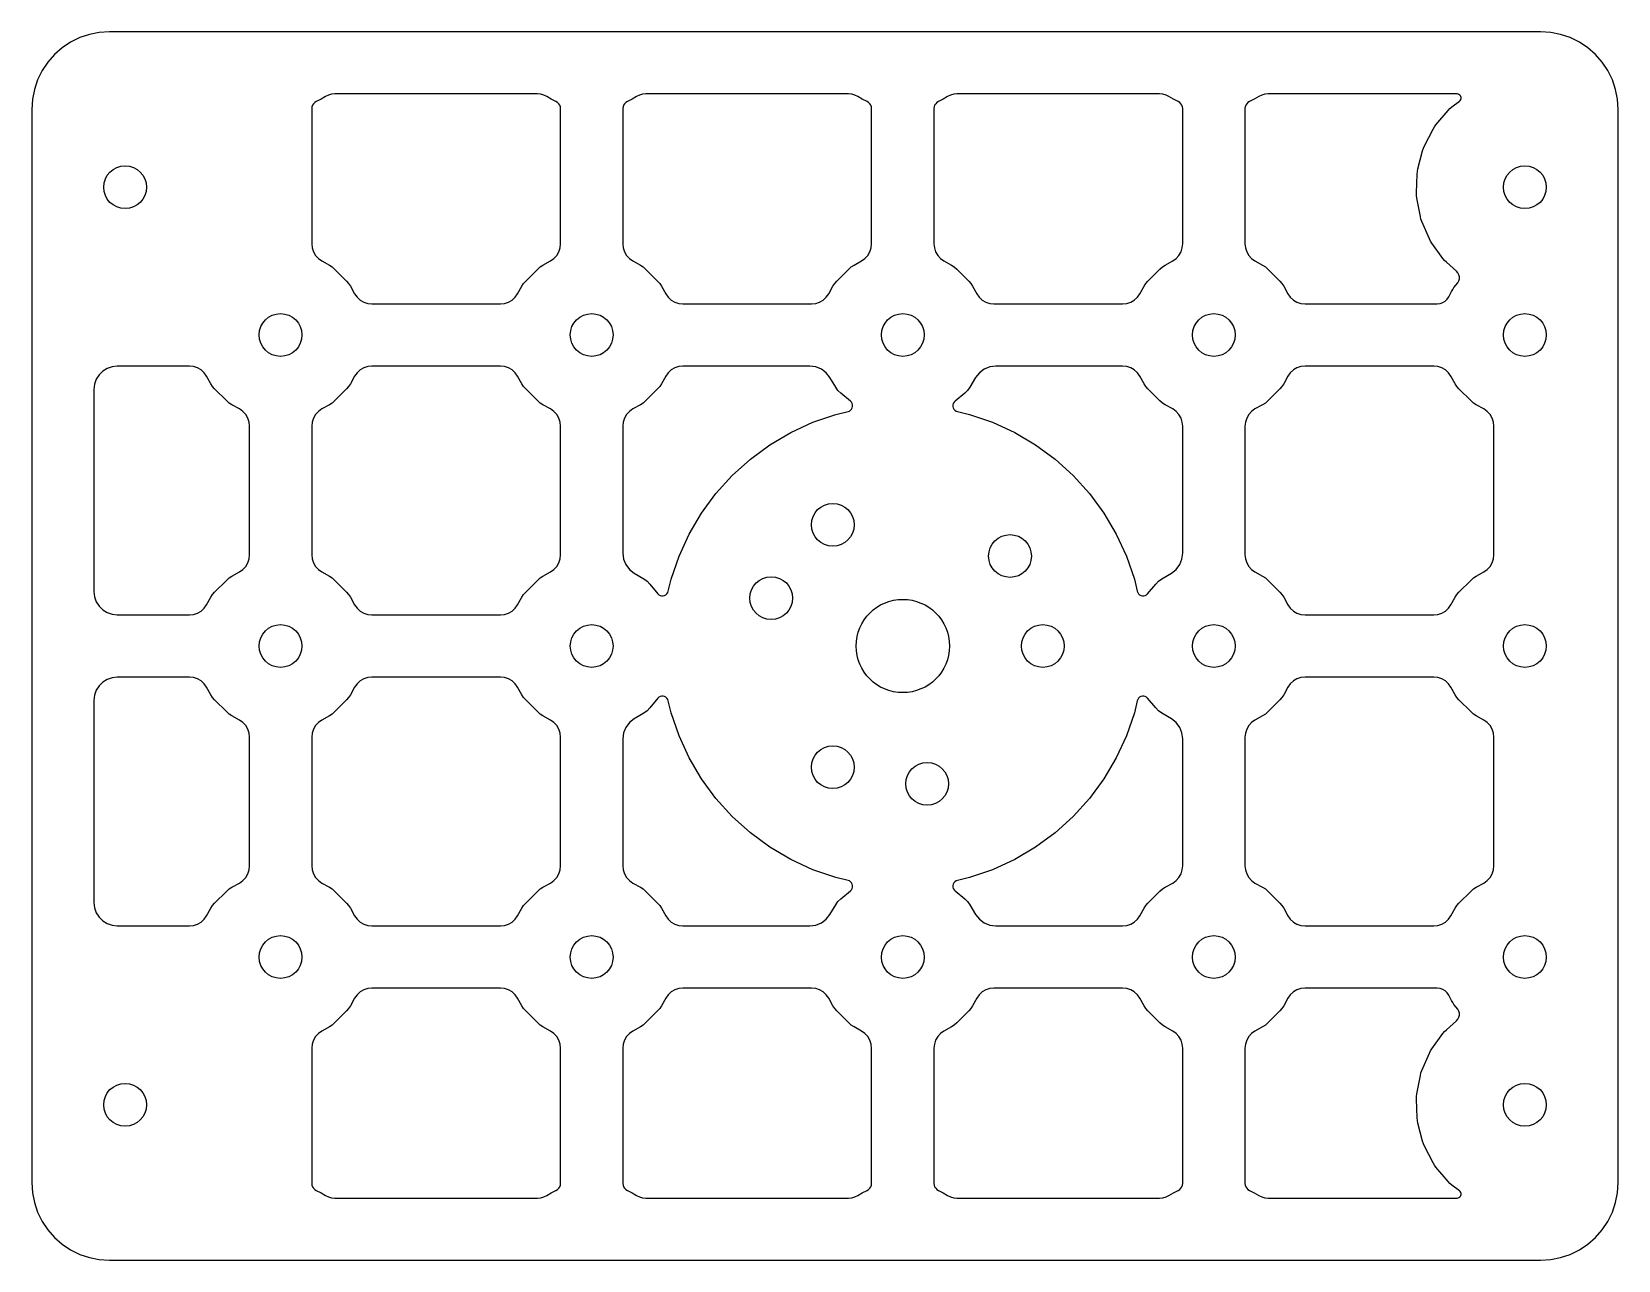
# Model space of a CAD drawing. Header units: millimetres. Extents: x 0 to 204, y 0 to 158.
import ezdxf

# ---------------------------------------------------------------- set-up
doc = ezdxf.new("R2010")
doc.units = ezdxf.units.MM
doc.layers.add('CUT', color=7, linetype='Continuous')

msp = doc.modelspace()

# ---------------------------------------------------------------- linework, layer by layer
at = {"layer": 'CUT'}
for points in [[(0, 10), (0.09, 8.69), (0.34, 7.41), (0.76, 6.17), (1.34, 5), (2.07, 3.91), (2.93, 2.93), (3.91, 2.07), (5, 1.34), (6.17, 0.76), (7.41, 0.34), (8.69, 0.09), (10, 0), (194, 0), (195.31, 0.09), (196.59, 0.34), (197.83, 0.76), (199, 1.34), (200.09, 2.07), (201.07, 2.93), (201.93, 3.91), (202.66, 5), (203.24, 6.17), (203.66, 7.41), (203.91, 8.69), (204, 10), (204, 148), (203.91, 149.31), (203.66, 150.59), (203.24, 151.83), (202.66, 153), (201.93, 154.09), (201.07, 155.07), (200.09, 155.93), (199, 156.66), (197.83, 157.24), (196.59, 157.66), (195.31, 157.91), (194, 158), (10, 158), (8.69, 157.91), (7.41, 157.66), (6.17, 157.24), (5, 156.66), (3.91, 155.93), (2.93, 155.07), (2.07, 154.09), (1.34, 153), (0.76, 151.83), (0.34, 150.59), (0.09, 149.31), (0, 148)], [(36.59, 149.02), (36.39, 148.9), (36.23, 148.74), (36.1, 148.55), (36.03, 148.33), (36, 148.11), (36, 130.73), (36.06, 130.2), (36.22, 129.69), (36.49, 129.23), (36.86, 128.83), (37.29, 128.52), (38.27, 127.98), (38.62, 127.75), (38.93, 127.48), (40.48, 125.93), (40.75, 125.62), (40.98, 125.27), (41.52, 124.29), (41.83, 123.86), (42.23, 123.49), (42.69, 123.22), (43.2, 123.06), (43.73, 123), (60.27, 123), (60.8, 123.06), (61.31, 123.22), (61.77, 123.49), (62.17, 123.86), (62.48, 124.29), (63.02, 125.27), (63.25, 125.62), (63.52, 125.93), (65.07, 127.48), (65.38, 127.75), (65.73, 127.98), (66.71, 128.52), (67.14, 128.83), (67.51, 129.23), (67.78, 129.69), (67.94, 130.2), (68, 130.73), (68, 148.11), (67.97, 148.33), (67.9, 148.55), (67.77, 148.74), (67.61, 148.9), (67.41, 149.02), (66.8, 149.31), (66.23, 149.66), (65.85, 149.85), (65.45, 149.96), (65.03, 150), (38.97, 150), (38.55, 149.96), (38.15, 149.85), (37.77, 149.66), (37.2, 149.31)], [(76.59, 149.02), (76.39, 148.9), (76.23, 148.74), (76.1, 148.55), (76.03, 148.33), (76, 148.11), (76, 130.73), (76.06, 130.2), (76.22, 129.69), (76.49, 129.23), (76.86, 128.83), (77.29, 128.52), (78.27, 127.98), (78.62, 127.75), (78.93, 127.48), (80.48, 125.93), (80.75, 125.62), (80.98, 125.27), (81.52, 124.29), (81.83, 123.86), (82.23, 123.49), (82.69, 123.22), (83.2, 123.06), (83.73, 123), (100.27, 123), (100.8, 123.06), (101.31, 123.22), (101.77, 123.49), (102.17, 123.86), (102.48, 124.29), (103.02, 125.27), (103.25, 125.62), (103.52, 125.93), (105.07, 127.48), (105.38, 127.75), (105.73, 127.98), (106.71, 128.52), (107.14, 128.83), (107.51, 129.23), (107.78, 129.69), (107.94, 130.2), (108, 130.73), (108, 148.11), (107.97, 148.33), (107.9, 148.55), (107.77, 148.74), (107.61, 148.9), (107.41, 149.02), (106.8, 149.31), (106.23, 149.66), (105.85, 149.85), (105.45, 149.96), (105.03, 150), (78.97, 150), (78.55, 149.96), (78.15, 149.85), (77.77, 149.66), (77.2, 149.31)], [(116.59, 149.02), (116.39, 148.9), (116.23, 148.74), (116.1, 148.55), (116.03, 148.33), (116, 148.11), (116, 130.73), (116.06, 130.2), (116.22, 129.69), (116.49, 129.23), (116.86, 128.83), (117.29, 128.52), (118.27, 127.98), (118.62, 127.75), (118.93, 127.48), (120.48, 125.93), (120.75, 125.62), (120.98, 125.27), (121.52, 124.29), (121.83, 123.86), (122.23, 123.49), (122.69, 123.22), (123.2, 123.06), (123.73, 123), (140.27, 123), (140.8, 123.06), (141.31, 123.22), (141.77, 123.49), (142.17, 123.86), (142.48, 124.29), (143.02, 125.27), (143.25, 125.62), (143.52, 125.93), (145.07, 127.48), (145.38, 127.75), (145.73, 127.98), (146.71, 128.52), (147.14, 128.83), (147.51, 129.23), (147.78, 129.69), (147.94, 130.2), (148, 130.73), (148, 148.11), (147.97, 148.33), (147.9, 148.55), (147.77, 148.74), (147.61, 148.9), (147.41, 149.02), (146.8, 149.31), (146.23, 149.66), (145.85, 149.85), (145.45, 149.96), (145.03, 150), (118.97, 150), (118.55, 149.96), (118.15, 149.85), (117.77, 149.66), (117.2, 149.31)], [(156.59, 149.02), (156.39, 148.9), (156.23, 148.74), (156.1, 148.55), (156.03, 148.33), (156, 148.11), (156, 130.73), (156.06, 130.2), (156.22, 129.69), (156.49, 129.23), (156.86, 128.83), (157.29, 128.52), (158.27, 127.98), (158.62, 127.75), (158.93, 127.48), (160.48, 125.93), (160.75, 125.62), (160.98, 125.27), (161.52, 124.29), (161.83, 123.86), (162.23, 123.49), (162.69, 123.22), (163.2, 123.06), (163.73, 123), (180.73, 123), (181.09, 123.04), (181.44, 123.16), (181.75, 123.35), (182.01, 123.61), (182.22, 123.92), (182.57, 124.61), (182.71, 124.86), (182.87, 125.1), (183.35, 125.71), (183.49, 125.95), (183.57, 126.21), (183.57, 126.49), (183.51, 126.75), (183.39, 127), (183.21, 127.2), (181.91, 128.35), (181.67, 128.58), (181.46, 128.83), (180.03, 130.79), (179.85, 131.07), (179.71, 131.37), (178.75, 133.59), (178.63, 133.91), (178.55, 134.23), (178.1, 136.61), (178.06, 136.94), (178.05, 137.27), (178.14, 139.69), (178.17, 140.02), (178.23, 140.35), (178.84, 142.69), (178.95, 143.01), (179.08, 143.31), (180.19, 145.46), (180.36, 145.75), (180.56, 146.01), (182.12, 147.87), (182.35, 148.11), (182.6, 148.33), (183.59, 149.08), (183.68, 149.17), (183.74, 149.28), (183.78, 149.4), (183.78, 149.53), (183.76, 149.65), (183.7, 149.77), (183.62, 149.86), (183.52, 149.94), (183.4, 149.98), (183.27, 150), (158.97, 150), (158.55, 149.96), (158.15, 149.85), (157.77, 149.66), (157.2, 149.31)], [(11, 115), (10.33, 114.92), (9.7, 114.7), (9.13, 114.35), (8.65, 113.87), (8.3, 113.3), (8.08, 112.67), (8, 112), (8, 86), (8.08, 85.33), (8.3, 84.7), (8.65, 84.13), (9.13, 83.65), (9.7, 83.3), (10.33, 83.08), (11, 83), (20.27, 83), (20.8, 83.06), (21.31, 83.22), (21.77, 83.49), (22.17, 83.86), (22.48, 84.29), (23.02, 85.27), (23.25, 85.62), (23.52, 85.93), (25.07, 87.48), (25.38, 87.75), (25.73, 87.98), (26.71, 88.52), (27.14, 88.83), (27.51, 89.23), (27.78, 89.69), (27.94, 90.2), (28, 90.73), (28, 107.27), (27.94, 107.8), (27.78, 108.31), (27.51, 108.77), (27.14, 109.17), (26.71, 109.48), (25.73, 110.02), (25.38, 110.25), (25.07, 110.52), (23.52, 112.07), (23.25, 112.38), (23.02, 112.73), (22.48, 113.71), (22.17, 114.14), (21.77, 114.51), (21.31, 114.78), (20.8, 114.94), (20.27, 115)], [(37.29, 109.48), (36.86, 109.17), (36.49, 108.77), (36.22, 108.31), (36.06, 107.8), (36, 107.27), (36, 90.73), (36.06, 90.2), (36.22, 89.69), (36.49, 89.23), (36.86, 88.83), (37.29, 88.52), (38.27, 87.98), (38.62, 87.75), (38.93, 87.48), (40.48, 85.93), (40.75, 85.62), (40.98, 85.27), (41.52, 84.29), (41.83, 83.86), (42.23, 83.49), (42.69, 83.22), (43.2, 83.06), (43.73, 83), (60.27, 83), (60.8, 83.06), (61.31, 83.22), (61.77, 83.49), (62.17, 83.86), (62.48, 84.29), (63.02, 85.27), (63.25, 85.62), (63.52, 85.93), (65.07, 87.48), (65.38, 87.75), (65.73, 87.98), (66.71, 88.52), (67.14, 88.83), (67.51, 89.23), (67.78, 89.69), (67.94, 90.2), (68, 90.73), (68, 107.27), (67.94, 107.8), (67.78, 108.31), (67.51, 108.77), (67.14, 109.17), (66.71, 109.48), (65.73, 110.02), (65.38, 110.25), (65.07, 110.52), (63.52, 112.07), (63.25, 112.38), (63.02, 112.73), (62.48, 113.71), (62.17, 114.14), (61.77, 114.51), (61.31, 114.78), (60.8, 114.94), (60.27, 115), (43.73, 115), (43.2, 114.94), (42.69, 114.78), (42.23, 114.51), (41.83, 114.14), (41.52, 113.71), (40.98, 112.73), (40.75, 112.38), (40.48, 112.07), (38.93, 110.52), (38.62, 110.25), (38.27, 110.02)], [(77.29, 109.48), (76.86, 109.17), (76.49, 108.77), (76.22, 108.31), (76.06, 107.8), (76, 107.27), (76, 90.95), (76.1, 90.18), (76.39, 89.47), (76.85, 88.85), (77.46, 88.37), (78.71, 87.62), (79.12, 87.33), (79.47, 86.97), (80.52, 85.72), (80.65, 85.59), (80.82, 85.5), (81, 85.45), (81.19, 85.45), (81.37, 85.49), (81.54, 85.58), (81.68, 85.71), (81.78, 85.86), (81.85, 86.04), (82.21, 87.59), (83.23, 90.55), (84.54, 93.39), (86.13, 96.08), (87.98, 98.6), (90.08, 100.92), (92.4, 103.02), (94.92, 104.87), (97.61, 106.46), (100.45, 107.77), (103.41, 108.79), (104.96, 109.15), (105.14, 109.22), (105.29, 109.32), (105.42, 109.46), (105.51, 109.63), (105.55, 109.81), (105.55, 110), (105.5, 110.18), (105.41, 110.35), (105.28, 110.48), (104.03, 111.53), (103.67, 111.88), (103.38, 112.29), (102.63, 113.54), (102.15, 114.15), (101.53, 114.61), (100.82, 114.9), (100.05, 115), (83.73, 115), (83.2, 114.94), (82.69, 114.78), (82.23, 114.51), (81.83, 114.14), (81.52, 113.71), (80.98, 112.73), (80.75, 112.38), (80.48, 112.07), (78.93, 110.52), (78.62, 110.25), (78.27, 110.02)], [(123.95, 115), (123.18, 114.9), (122.47, 114.61), (121.85, 114.15), (121.37, 113.54), (120.62, 112.29), (120.33, 111.88), (119.97, 111.53), (118.72, 110.48), (118.59, 110.35), (118.5, 110.18), (118.45, 110), (118.45, 109.81), (118.49, 109.63), (118.58, 109.46), (118.71, 109.32), (118.86, 109.22), (119.04, 109.15), (120.59, 108.79), (123.55, 107.77), (126.39, 106.46), (129.08, 104.87), (131.6, 103.02), (133.92, 100.92), (136.02, 98.6), (137.87, 96.08), (139.46, 93.39), (140.77, 90.55), (141.79, 87.59), (142.15, 86.04), (142.22, 85.86), (142.32, 85.71), (142.46, 85.58), (142.63, 85.49), (142.81, 85.45), (143, 85.45), (143.18, 85.5), (143.35, 85.59), (143.48, 85.72), (144.53, 86.97), (144.88, 87.33), (145.29, 87.62), (146.54, 88.37), (147.15, 88.85), (147.61, 89.47), (147.9, 90.18), (148, 90.95), (148, 107.27), (147.94, 107.8), (147.78, 108.31), (147.51, 108.77), (147.14, 109.17), (146.71, 109.48), (145.73, 110.02), (145.38, 110.25), (145.07, 110.52), (143.52, 112.07), (143.25, 112.38), (143.02, 112.73), (142.48, 113.71), (142.17, 114.14), (141.77, 114.51), (141.31, 114.78), (140.8, 114.94), (140.27, 115)], [(157.29, 109.48), (156.86, 109.17), (156.49, 108.77), (156.22, 108.31), (156.06, 107.8), (156, 107.27), (156, 90.73), (156.06, 90.2), (156.22, 89.69), (156.49, 89.23), (156.86, 88.83), (157.29, 88.52), (158.27, 87.98), (158.62, 87.75), (158.93, 87.48), (160.48, 85.93), (160.75, 85.62), (160.98, 85.27), (161.52, 84.29), (161.83, 83.86), (162.23, 83.49), (162.69, 83.22), (163.2, 83.06), (163.73, 83), (180.27, 83), (180.8, 83.06), (181.31, 83.22), (181.77, 83.49), (182.17, 83.86), (182.48, 84.29), (183.02, 85.27), (183.25, 85.62), (183.52, 85.93), (185.07, 87.48), (185.38, 87.75), (185.73, 87.98), (186.71, 88.52), (187.14, 88.83), (187.51, 89.23), (187.78, 89.69), (187.94, 90.2), (188, 90.73), (188, 107.27), (187.94, 107.8), (187.78, 108.31), (187.51, 108.77), (187.14, 109.17), (186.71, 109.48), (185.73, 110.02), (185.38, 110.25), (185.07, 110.52), (183.52, 112.07), (183.25, 112.38), (183.02, 112.73), (182.48, 113.71), (182.17, 114.14), (181.77, 114.51), (181.31, 114.78), (180.8, 114.94), (180.27, 115), (163.73, 115), (163.2, 114.94), (162.69, 114.78), (162.23, 114.51), (161.83, 114.14), (161.52, 113.71), (160.98, 112.73), (160.75, 112.38), (160.48, 112.07), (158.93, 110.52), (158.62, 110.25), (158.27, 110.02)], [(11, 75), (10.33, 74.92), (9.7, 74.7), (9.13, 74.35), (8.65, 73.87), (8.3, 73.3), (8.08, 72.67), (8, 72), (8, 46), (8.08, 45.33), (8.3, 44.7), (8.65, 44.13), (9.13, 43.65), (9.7, 43.3), (10.33, 43.08), (11, 43), (20.27, 43), (20.8, 43.06), (21.31, 43.22), (21.77, 43.49), (22.17, 43.86), (22.48, 44.29), (23.02, 45.27), (23.25, 45.62), (23.52, 45.93), (25.07, 47.48), (25.38, 47.75), (25.73, 47.98), (26.71, 48.52), (27.14, 48.83), (27.51, 49.23), (27.78, 49.69), (27.94, 50.2), (28, 50.73), (28, 67.27), (27.94, 67.8), (27.78, 68.31), (27.51, 68.77), (27.14, 69.17), (26.71, 69.48), (25.73, 70.02), (25.38, 70.25), (25.07, 70.52), (23.52, 72.07), (23.25, 72.38), (23.02, 72.73), (22.48, 73.71), (22.17, 74.14), (21.77, 74.51), (21.31, 74.78), (20.8, 74.94), (20.27, 75)], [(37.29, 69.48), (36.86, 69.17), (36.49, 68.77), (36.22, 68.31), (36.06, 67.8), (36, 67.27), (36, 50.73), (36.06, 50.2), (36.22, 49.69), (36.49, 49.23), (36.86, 48.83), (37.29, 48.52), (38.27, 47.98), (38.62, 47.75), (38.93, 47.48), (40.48, 45.93), (40.75, 45.62), (40.98, 45.27), (41.52, 44.29), (41.83, 43.86), (42.23, 43.49), (42.69, 43.22), (43.2, 43.06), (43.73, 43), (60.27, 43), (60.8, 43.06), (61.31, 43.22), (61.77, 43.49), (62.17, 43.86), (62.48, 44.29), (63.02, 45.27), (63.25, 45.62), (63.52, 45.93), (65.07, 47.48), (65.38, 47.75), (65.73, 47.98), (66.71, 48.52), (67.14, 48.83), (67.51, 49.23), (67.78, 49.69), (67.94, 50.2), (68, 50.73), (68, 67.27), (67.94, 67.8), (67.78, 68.31), (67.51, 68.77), (67.14, 69.17), (66.71, 69.48), (65.73, 70.02), (65.38, 70.25), (65.07, 70.52), (63.52, 72.07), (63.25, 72.38), (63.02, 72.73), (62.48, 73.71), (62.17, 74.14), (61.77, 74.51), (61.31, 74.78), (60.8, 74.94), (60.27, 75), (43.73, 75), (43.2, 74.94), (42.69, 74.78), (42.23, 74.51), (41.83, 74.14), (41.52, 73.71), (40.98, 72.73), (40.75, 72.38), (40.48, 72.07), (38.93, 70.52), (38.62, 70.25), (38.27, 70.02)], [(157.29, 69.48), (156.86, 69.17), (156.49, 68.77), (156.22, 68.31), (156.06, 67.8), (156, 67.27), (156, 50.73), (156.06, 50.2), (156.22, 49.69), (156.49, 49.23), (156.86, 48.83), (157.29, 48.52), (158.27, 47.98), (158.62, 47.75), (158.93, 47.48), (160.48, 45.93), (160.75, 45.62), (160.98, 45.27), (161.52, 44.29), (161.83, 43.86), (162.23, 43.49), (162.69, 43.22), (163.2, 43.06), (163.73, 43), (180.27, 43), (180.8, 43.06), (181.31, 43.22), (181.77, 43.49), (182.17, 43.86), (182.48, 44.29), (183.02, 45.27), (183.25, 45.62), (183.52, 45.93), (185.07, 47.48), (185.38, 47.75), (185.73, 47.98), (186.71, 48.52), (187.14, 48.83), (187.51, 49.23), (187.78, 49.69), (187.94, 50.2), (188, 50.73), (188, 67.27), (187.94, 67.8), (187.78, 68.31), (187.51, 68.77), (187.14, 69.17), (186.71, 69.48), (185.73, 70.02), (185.38, 70.25), (185.07, 70.52), (183.52, 72.07), (183.25, 72.38), (183.02, 72.73), (182.48, 73.71), (182.17, 74.14), (181.77, 74.51), (181.31, 74.78), (180.8, 74.94), (180.27, 75), (163.73, 75), (163.2, 74.94), (162.69, 74.78), (162.23, 74.51), (161.83, 74.14), (161.52, 73.71), (160.98, 72.73), (160.75, 72.38), (160.48, 72.07), (158.93, 70.52), (158.62, 70.25), (158.27, 70.02)], [(77.46, 69.63), (76.85, 69.15), (76.39, 68.53), (76.1, 67.82), (76, 67.05), (76, 50.73), (76.06, 50.2), (76.22, 49.69), (76.49, 49.23), (76.86, 48.83), (77.29, 48.52), (78.27, 47.98), (78.62, 47.75), (78.93, 47.48), (80.48, 45.93), (80.75, 45.62), (80.98, 45.27), (81.52, 44.29), (81.83, 43.86), (82.23, 43.49), (82.69, 43.22), (83.2, 43.06), (83.73, 43), (100.05, 43), (100.82, 43.1), (101.53, 43.39), (102.15, 43.85), (102.63, 44.46), (103.38, 45.71), (103.67, 46.12), (104.03, 46.47), (105.28, 47.52), (105.41, 47.65), (105.5, 47.82), (105.55, 48), (105.55, 48.19), (105.51, 48.37), (105.42, 48.54), (105.29, 48.68), (105.14, 48.78), (104.96, 48.85), (103.41, 49.21), (100.45, 50.23), (97.61, 51.54), (94.92, 53.13), (92.4, 54.98), (90.08, 57.08), (87.98, 59.4), (86.13, 61.92), (84.54, 64.61), (83.23, 67.45), (82.21, 70.41), (81.85, 71.96), (81.78, 72.14), (81.68, 72.29), (81.54, 72.42), (81.37, 72.51), (81.19, 72.55), (81, 72.55), (80.82, 72.5), (80.65, 72.41), (80.52, 72.28), (79.47, 71.03), (79.12, 70.67), (78.71, 70.38)], [(119.04, 48.85), (118.86, 48.78), (118.71, 48.68), (118.58, 48.54), (118.49, 48.37), (118.45, 48.19), (118.45, 48), (118.5, 47.82), (118.59, 47.65), (118.72, 47.52), (119.97, 46.47), (120.33, 46.12), (120.62, 45.71), (121.37, 44.46), (121.85, 43.85), (122.47, 43.39), (123.18, 43.1), (123.95, 43), (140.27, 43), (140.8, 43.06), (141.31, 43.22), (141.77, 43.49), (142.17, 43.86), (142.48, 44.29), (143.02, 45.27), (143.25, 45.62), (143.52, 45.93), (145.07, 47.48), (145.38, 47.75), (145.73, 47.98), (146.71, 48.52), (147.14, 48.83), (147.51, 49.23), (147.78, 49.69), (147.94, 50.2), (148, 50.73), (148, 67.05), (147.9, 67.82), (147.61, 68.53), (147.15, 69.15), (146.54, 69.63), (145.29, 70.38), (144.88, 70.67), (144.53, 71.03), (143.48, 72.28), (143.35, 72.41), (143.18, 72.5), (143, 72.55), (142.81, 72.55), (142.63, 72.51), (142.46, 72.42), (142.32, 72.29), (142.22, 72.14), (142.15, 71.96), (141.79, 70.41), (140.77, 67.45), (139.46, 64.61), (137.87, 61.92), (136.02, 59.4), (133.92, 57.08), (131.6, 54.98), (129.08, 53.13), (126.39, 51.54), (123.55, 50.23), (120.59, 49.21)], [(43.73, 35), (43.2, 34.94), (42.69, 34.78), (42.23, 34.51), (41.83, 34.14), (41.52, 33.71), (40.98, 32.73), (40.75, 32.38), (40.48, 32.07), (38.93, 30.52), (38.62, 30.25), (38.27, 30.02), (37.29, 29.48), (36.86, 29.17), (36.49, 28.77), (36.22, 28.31), (36.06, 27.8), (36, 27.27), (36, 9.89), (36.03, 9.67), (36.1, 9.45), (36.23, 9.26), (36.39, 9.1), (36.59, 8.98), (37.2, 8.69), (37.77, 8.34), (38.15, 8.15), (38.55, 8.04), (38.97, 8), (65.03, 8), (65.45, 8.04), (65.85, 8.15), (66.23, 8.34), (66.8, 8.69), (67.41, 8.98), (67.61, 9.1), (67.77, 9.26), (67.9, 9.45), (67.97, 9.67), (68, 9.89), (68, 27.27), (67.94, 27.8), (67.78, 28.31), (67.51, 28.77), (67.14, 29.17), (66.71, 29.48), (65.73, 30.02), (65.38, 30.25), (65.07, 30.52), (63.52, 32.07), (63.25, 32.38), (63.02, 32.73), (62.48, 33.71), (62.17, 34.14), (61.77, 34.51), (61.31, 34.78), (60.8, 34.94), (60.27, 35)], [(83.73, 35), (83.2, 34.94), (82.69, 34.78), (82.23, 34.51), (81.83, 34.14), (81.52, 33.71), (80.98, 32.73), (80.75, 32.38), (80.48, 32.07), (78.93, 30.52), (78.62, 30.25), (78.27, 30.02), (77.29, 29.48), (76.86, 29.17), (76.49, 28.77), (76.22, 28.31), (76.06, 27.8), (76, 27.27), (76, 9.89), (76.03, 9.67), (76.1, 9.45), (76.23, 9.26), (76.39, 9.1), (76.59, 8.98), (77.2, 8.69), (77.77, 8.34), (78.15, 8.15), (78.55, 8.04), (78.97, 8), (105.03, 8), (105.45, 8.04), (105.85, 8.15), (106.23, 8.34), (106.8, 8.69), (107.41, 8.98), (107.61, 9.1), (107.77, 9.26), (107.9, 9.45), (107.97, 9.67), (108, 9.89), (108, 27.27), (107.94, 27.8), (107.78, 28.31), (107.51, 28.77), (107.14, 29.17), (106.71, 29.48), (105.73, 30.02), (105.38, 30.25), (105.07, 30.52), (103.52, 32.07), (103.25, 32.38), (103.02, 32.73), (102.48, 33.71), (102.17, 34.14), (101.77, 34.51), (101.31, 34.78), (100.8, 34.94), (100.27, 35)], [(123.73, 35), (123.2, 34.94), (122.69, 34.78), (122.23, 34.51), (121.83, 34.14), (121.52, 33.71), (120.98, 32.73), (120.75, 32.38), (120.48, 32.07), (118.93, 30.52), (118.62, 30.25), (118.27, 30.02), (117.29, 29.48), (116.86, 29.17), (116.49, 28.77), (116.22, 28.31), (116.06, 27.8), (116, 27.27), (116, 9.89), (116.03, 9.67), (116.1, 9.45), (116.23, 9.26), (116.39, 9.1), (116.59, 8.98), (117.2, 8.69), (117.77, 8.34), (118.15, 8.15), (118.55, 8.04), (118.97, 8), (145.03, 8), (145.45, 8.04), (145.85, 8.15), (146.23, 8.34), (146.8, 8.69), (147.41, 8.98), (147.61, 9.1), (147.77, 9.26), (147.9, 9.45), (147.97, 9.67), (148, 9.89), (148, 27.27), (147.94, 27.8), (147.78, 28.31), (147.51, 28.77), (147.14, 29.17), (146.71, 29.48), (145.73, 30.02), (145.38, 30.25), (145.07, 30.52), (143.52, 32.07), (143.25, 32.38), (143.02, 32.73), (142.48, 33.71), (142.17, 34.14), (141.77, 34.51), (141.31, 34.78), (140.8, 34.94), (140.27, 35)], [(163.73, 35), (163.2, 34.94), (162.69, 34.78), (162.23, 34.51), (161.83, 34.14), (161.52, 33.71), (160.98, 32.73), (160.75, 32.38), (160.48, 32.07), (158.93, 30.52), (158.62, 30.25), (158.27, 30.02), (157.29, 29.48), (156.86, 29.17), (156.49, 28.77), (156.22, 28.31), (156.06, 27.8), (156, 27.27), (156, 9.89), (156.03, 9.67), (156.1, 9.45), (156.23, 9.26), (156.39, 9.1), (156.59, 8.98), (157.2, 8.69), (157.77, 8.34), (158.15, 8.15), (158.55, 8.04), (158.97, 8), (183.27, 8), (183.4, 8.02), (183.52, 8.06), (183.62, 8.14), (183.7, 8.23), (183.76, 8.35), (183.78, 8.47), (183.78, 8.6), (183.74, 8.72), (183.68, 8.83), (183.59, 8.92), (182.6, 9.67), (182.35, 9.89), (182.12, 10.13), (180.56, 11.99), (180.36, 12.25), (180.19, 12.54), (179.08, 14.69), (178.95, 14.99), (178.84, 15.31), (178.23, 17.65), (178.17, 17.98), (178.14, 18.31), (178.05, 20.73), (178.06, 21.06), (178.1, 21.39), (178.55, 23.77), (178.63, 24.09), (178.75, 24.41), (179.71, 26.63), (179.85, 26.93), (180.03, 27.21), (181.46, 29.17), (181.67, 29.42), (181.91, 29.65), (183.21, 30.8), (183.39, 31), (183.51, 31.25), (183.57, 31.51), (183.57, 31.79), (183.49, 32.05), (183.35, 32.29), (182.87, 32.9), (182.71, 33.14), (182.57, 33.39), (182.22, 34.08), (182.01, 34.39), (181.75, 34.65), (181.44, 34.84), (181.09, 34.96), (180.73, 35)]]:
    msp.add_lwpolyline(points, close=True, dxfattribs=at)
for centre, radius in [((12, 138), 2.75), ((192, 138), 2.75), ((32, 119), 2.75), ((72, 119), 2.75), ((112, 119), 2.75), ((152, 119), 2.75), ((192, 119), 2.75), ((103, 94.59), 2.75), ((125.79, 90.57), 2.75), ((95.09, 85.16), 2.75), ((112, 79), 6), ((32, 79), 2.75), ((72, 79), 2.75), ((130, 79), 2.75), ((152, 79), 2.75), ((192, 79), 2.75), ((103, 63.41), 2.75), ((115.13, 61.27), 2.75), ((32, 39), 2.75), ((72, 39), 2.75), ((112, 39), 2.75), ((152, 39), 2.75), ((192, 39), 2.75), ((12, 20), 2.75), ((192, 20), 2.75)]:
    msp.add_circle(centre, radius, dxfattribs=at)

doc.saveas('drawing.dxf')
